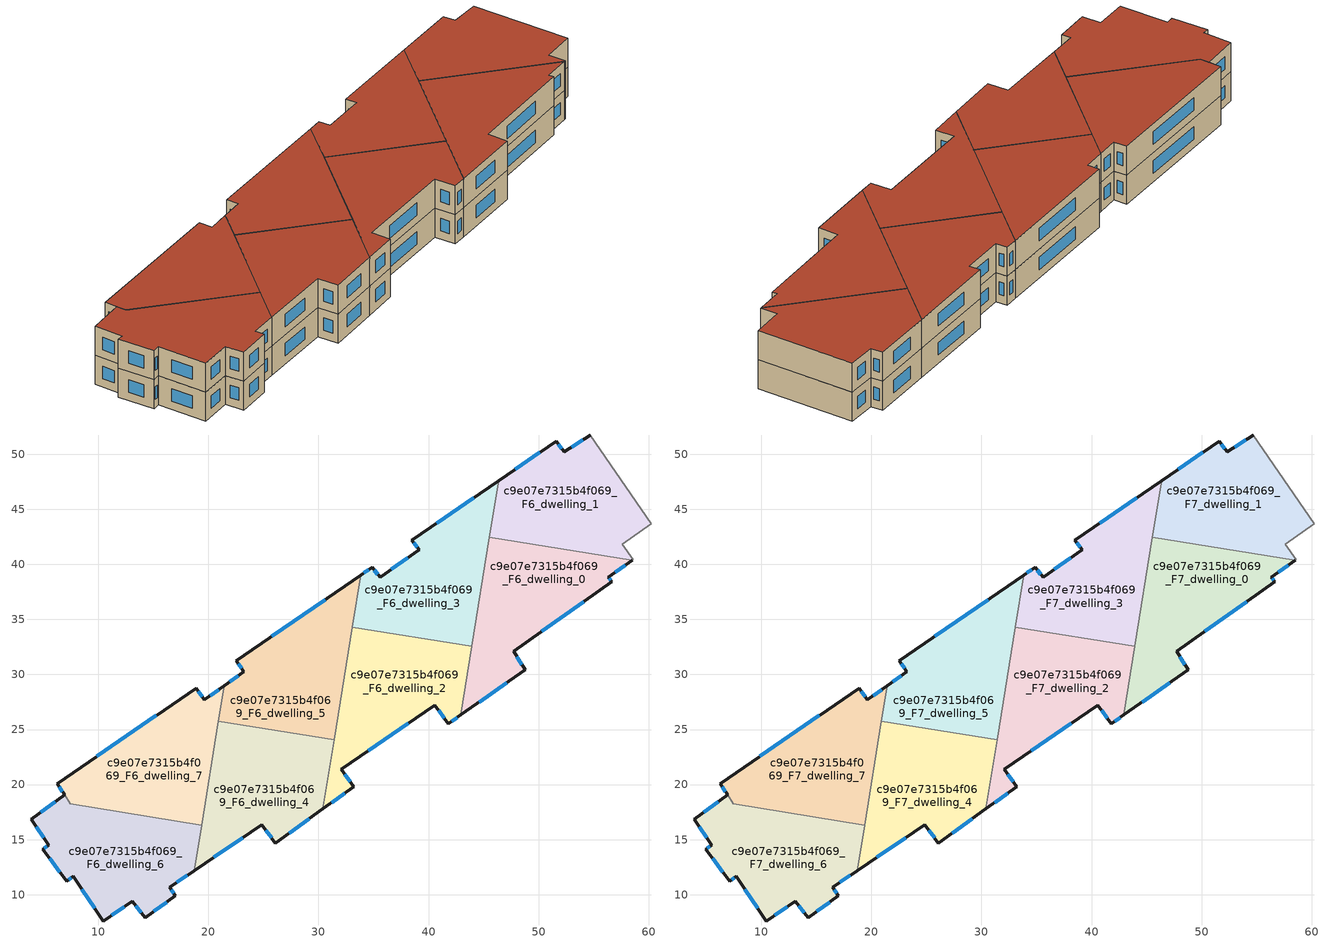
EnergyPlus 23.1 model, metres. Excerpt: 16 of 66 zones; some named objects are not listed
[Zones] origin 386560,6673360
c9e07e7315b4f069_F6_dwelling_0
 floor to c9e07e7315b4f069_F5_dwelling_0 (EU_floor_Construction): 58.48,40.37 56.33,38.84 56.64,38.44 47.72,32.11 48.79,30.41 42.92,26.32 45.53,42.46 z18
 wall outside (EU_wall_Construction): 42.92,26.32 48.79,30.41 47.72,32.11 56.64,38.44 56.33,38.84 58.48,40.37 z18:21
 wall to c9e07e7315b4f069_F6_dwelling_1 (EU_wall_Construction): 58.48,40.37 45.53,42.46 z18:21
 wall to c9e07e7315b4f069_F6_dwelling_3 (EU_wall_Construction): 45.53,42.46 43.93,32.54 z18:21
 wall to c9e07e7315b4f069_F6_dwelling_2 (EU_wall_Construction): 43.92,32.54 42.92,26.32 z18:21
 window (EU_Window_Construction): 48.48,30.89 48.03,31.62 / 44.6,27.49 47.11,29.24 / 56.95,39.28 57.87,39.93 / 56.55,38.55 56.42,38.72 / 50.27,33.91 54.09,36.63 z18.86:20.14
c9e07e7315b4f069_F6_dwelling_1
 floor to c9e07e7315b4f069_F5_dwelling_1 (EU_floor_Construction): 54.68,51.75 60.21,43.7 57.59,41.81 58.57,40.43 58.48,40.37 45.53,42.46 46.36,47.61 51.58,51.19 52.31,50.22 z18
 wall outside (EU_wall_Construction): 54.68,51.75 52.31,50.22 51.58,51.19 46.36,47.61 z18:21
 wall adiabatic (EU_wall_Construction): 58.48,40.37 58.57,40.43 57.59,41.81 60.21,43.7 54.68,51.75 z18:21
 wall to c9e07e7315b4f069_F6_dwelling_3 (EU_wall_Construction): 46.36,47.61 45.53,42.46 z18:21
 window (EU_Window_Construction): 50.09,50.17 47.85,48.63 / 52.1,50.49 51.79,50.91 / 54,51.31 52.99,50.65 z18.86:20.14
c9e07e7315b4f069_F6_dwelling_2
 floor to c9e07e7315b4f069_F5_dwelling_2 (EU_floor_Construction): 43.92,32.54 42.92,26.32 41.77,25.52 40.57,27.22 32.09,21.39 33.19,19.81 30.41,17.79 33.07,34.3 z18
 wall outside (EU_wall_Construction): 30.41,17.79 33.19,19.81 32.09,21.39 40.57,27.22 41.77,25.52 42.92,26.32 z18:21
 wall to c9e07e7315b4f069_F6_dwelling_3 (EU_wall_Construction): 43.92,32.54 33.07,34.3 z18:21
 wall to c9e07e7315b4f069_F6_dwelling_5 (EU_wall_Construction): 33.07,34.3 31.42,24.06 z18:21
 wall to c9e07e7315b4f069_F6_dwelling_4 (EU_wall_Construction): 31.42,24.06 30.41,17.79 z18:21
 window (EU_Window_Construction): 34.51,23.06 38.14,25.56 / 32.88,20.26 32.4,20.94 / 31.2,18.37 32.4,19.23 / 42.1,25.75 42.59,26.09 / 40.91,26.74 41.43,26.01 z18.86:20.14
c9e07e7315b4f069_F6_dwelling_3
 floor to c9e07e7315b4f069_F5_dwelling_3 (EU_floor_Construction): 46.36,47.61 43.92,32.54 33.07,34.3 33.84,39.02 34.87,39.73 35.6,38.84 39.14,41.32 38.47,42.2 z18
 wall outside (EU_wall_Construction): 46.36,47.61 38.47,42.2 39.14,41.32 35.6,38.84 34.87,39.73 33.84,39.02 z18:21
 wall to c9e07e7315b4f069_F6_dwelling_5 (EU_wall_Construction): 33.84,39.02 33.07,34.3 z18:21
 window (EU_Window_Construction): 44.1,46.06 40.72,43.74 / 34.58,39.53 34.13,39.22 / 35.39,39.1 35.08,39.48 / 38.13,40.61 36.61,39.55 / 38.66,41.95 38.95,41.57 z18.86:20.14
c9e07e7315b4f069_F6_dwelling_4
 floor to c9e07e7315b4f069_F5_dwelling_4 (EU_floor_Construction): 31.42,24.06 30.41,17.79 26.1,14.68 24.85,16.34 18.72,12.2 20.91,25.75 z18
 wall outside (EU_wall_Construction): 18.72,12.2 24.85,16.34 26.1,14.68 30.41,17.79 z18:21
 wall to c9e07e7315b4f069_F6_dwelling_5 (EU_wall_Construction): 31.42,24.06 20.91,25.75 z18:21
 wall to c9e07e7315b4f069_F6_dwelling_7 (EU_wall_Construction): 20.91,25.75 19.39,16.33 z18:21
 wall to c9e07e7315b4f069_F6_dwelling_6 (EU_wall_Construction): 19.39,16.33 18.72,12.2 z18:21
 window (EU_Window_Construction): 20.47,13.38 23.1,15.16 / 27.33,15.57 29.18,16.9 / 25.21,15.87 25.74,15.16 z18.86:20.14
c9e07e7315b4f069_F6_dwelling_5
 floor to c9e07e7315b4f069_F5_dwelling_5 (EU_floor_Construction): 33.84,39.02 31.42,24.06 20.91,25.75 21.43,28.97 23.23,30.26 22.53,31.25 z18
 wall outside (EU_wall_Construction): 33.84,39.02 22.53,31.25 23.23,30.26 21.43,28.97 z18:21
 wall to c9e07e7315b4f069_F6_dwelling_7 (EU_wall_Construction): 21.43,28.97 20.91,25.75 z18:21
 window (EU_Window_Construction): 22.72,29.89 21.95,29.34 / 22.73,30.97 23.03,30.54 / 30.61,36.8 25.76,33.47 z18.86:20.14
c9e07e7315b4f069_F6_dwelling_6
 floor to c9e07e7315b4f069_F5_dwelling_6 (EU_floor_Construction): 19.39,16.33 18.72,12.2 16.49,10.69 17,9.9 14.25,7.92 13.1,9.41 10.47,7.61 7.73,11.67 7.13,11.21 4.96,14.12 5.48,14.49 3.93,16.86 6.94,19.06 7.45,18.26 z18
 wall outside (EU_wall_Construction): 6.94,19.06 3.93,16.86 5.48,14.49 4.96,14.12 7.13,11.21 7.73,11.67 10.47,7.61 13.1,9.41 14.25,7.92 17,9.9 16.49,10.69 18.72,12.2 z18:21
 wall to c9e07e7315b4f069_F6_dwelling_7 (EU_wall_Construction): 19.39,16.33 7.45,18.26 6.94,19.06 z18:21
 window (EU_Window_Construction): 13.43,8.98 13.92,8.35 / 11.22,8.12 12.35,8.9 / 8.51,10.51 9.69,8.77 / 7.3,11.34 7.56,11.54 / 5.58,13.29 6.51,12.04 / 5.33,14.39 5.11,14.23 / 4.38,16.19 5.04,15.17 / 6.08,18.43 4.79,17.49 / 17.13,11.12 18.09,11.77 / 16.86,10.12 16.64,10.46 / 15.03,8.49 16.21,9.33 z18.86:20.14
c9e07e7315b4f069_F6_dwelling_7
 floor to c9e07e7315b4f069_F5_dwelling_7 (EU_floor_Construction): 21.43,28.97 19.39,16.33 7.45,18.26 6.28,20.09 18.89,28.76 19.65,27.69 z18
 wall outside (EU_wall_Construction): 21.43,28.97 19.65,27.69 18.89,28.76 6.28,20.09 6.94,19.06 z18:21
 window (EU_Window_Construction): 15.28,26.28 9.88,22.57 / 19.43,28 19.1,28.45 / 20.92,28.61 20.16,28.06 / 6.47,19.79 6.75,19.35 z18.86:20.14
c9e07e7315b4f069_F7_dwelling_0
 floor to c9e07e7315b4f069_F6_dwelling_0 (EU_floor_Construction): 58.48,40.37 56.33,38.84 56.64,38.44 47.72,32.11 48.79,30.41 42.92,26.32 45.53,42.46 z21
 wall outside (EU_wall_Construction): 42.92,26.32 48.79,30.41 47.72,32.11 56.64,38.44 56.33,38.84 58.48,40.37 z21:24
 wall to c9e07e7315b4f069_F7_dwelling_1 (EU_wall_Construction): 58.48,40.37 45.53,42.46 z21:24
 wall to c9e07e7315b4f069_F7_dwelling_3 (EU_wall_Construction): 45.53,42.46 43.93,32.54 z21:24
 wall to c9e07e7315b4f069_F7_dwelling_2 (EU_wall_Construction): 43.92,32.54 42.92,26.32 z21:24
 window (EU_Window_Construction): 48.48,30.89 48.03,31.62 / 44.6,27.49 47.11,29.24 / 56.95,39.28 57.87,39.93 / 56.55,38.55 56.42,38.72 / 50.27,33.91 54.09,36.63 z21.86:23.14
 roof outside (EU_roof_Construction): 48.79,30.41 47.72,32.11 56.64,38.44 56.33,38.84 58.48,40.37 45.53,42.46 42.92,26.32 z24
c9e07e7315b4f069_F7_dwelling_1
 floor to c9e07e7315b4f069_F6_dwelling_1 (EU_floor_Construction): 54.68,51.75 60.21,43.7 57.59,41.81 58.57,40.43 58.48,40.37 45.53,42.46 46.36,47.61 51.58,51.19 52.31,50.22 z21
 wall outside (EU_wall_Construction): 54.68,51.75 52.31,50.22 51.58,51.19 46.36,47.61 z21:24
 wall adiabatic (EU_wall_Construction): 58.48,40.37 58.57,40.43 57.59,41.81 60.21,43.7 54.68,51.75 z21:24
 wall to c9e07e7315b4f069_F7_dwelling_3 (EU_wall_Construction): 46.36,47.61 45.53,42.46 z21:24
 window (EU_Window_Construction): 50.09,50.17 47.85,48.63 / 52.1,50.49 51.79,50.91 / 54,51.31 52.99,50.65 z21.86:23.14
 roof outside (EU_roof_Construction): 58.57,40.43 57.59,41.81 60.21,43.7 54.68,51.75 52.31,50.22 51.58,51.19 46.36,47.61 45.53,42.46 58.48,40.37 z24
c9e07e7315b4f069_F7_dwelling_2
 floor to c9e07e7315b4f069_F6_dwelling_2 (EU_floor_Construction): 43.92,32.54 42.92,26.32 41.77,25.52 40.57,27.22 32.09,21.39 33.19,19.81 30.41,17.79 33.07,34.3 z21
 wall outside (EU_wall_Construction): 30.41,17.79 33.19,19.81 32.09,21.39 40.57,27.22 41.77,25.52 42.92,26.32 z21:24
 wall to c9e07e7315b4f069_F7_dwelling_3 (EU_wall_Construction): 43.92,32.54 33.07,34.3 z21:24
 wall to c9e07e7315b4f069_F7_dwelling_5 (EU_wall_Construction): 33.07,34.3 31.42,24.06 z21:24
 wall to c9e07e7315b4f069_F7_dwelling_4 (EU_wall_Construction): 31.42,24.06 30.41,17.79 z21:24
 window (EU_Window_Construction): 34.51,23.06 38.14,25.56 / 32.88,20.26 32.4,20.94 / 31.2,18.37 32.4,19.23 / 42.1,25.75 42.59,26.09 / 40.91,26.74 41.43,26.01 z21.86:23.14
 roof outside (EU_roof_Construction): 41.77,25.52 42.92,26.32 43.92,32.54 33.07,34.3 30.41,17.79 33.19,19.81 32.09,21.39 40.57,27.22 z24
c9e07e7315b4f069_F7_dwelling_3
 floor to c9e07e7315b4f069_F6_dwelling_3 (EU_floor_Construction): 46.36,47.61 43.92,32.54 33.07,34.3 33.84,39.02 34.87,39.73 35.6,38.84 39.14,41.32 38.47,42.2 z21
 wall outside (EU_wall_Construction): 46.36,47.61 38.47,42.2 39.14,41.32 35.6,38.84 34.87,39.73 33.84,39.02 z21:24
 wall to c9e07e7315b4f069_F7_dwelling_5 (EU_wall_Construction): 33.84,39.02 33.07,34.3 z21:24
 window (EU_Window_Construction): 44.1,46.06 40.72,43.74 / 34.58,39.53 34.13,39.22 / 35.39,39.1 35.08,39.48 / 38.13,40.61 36.61,39.55 / 38.66,41.95 38.95,41.57 z21.86:23.14
 roof outside (EU_roof_Construction): 43.92,32.54 46.36,47.61 38.47,42.2 39.14,41.32 35.6,38.84 34.87,39.73 33.84,39.02 33.07,34.3 z24
c9e07e7315b4f069_F7_dwelling_4
 floor to c9e07e7315b4f069_F6_dwelling_4 (EU_floor_Construction): 31.42,24.06 30.41,17.79 26.1,14.68 24.85,16.34 18.72,12.2 20.91,25.75 z21
 wall outside (EU_wall_Construction): 18.72,12.2 24.85,16.34 26.1,14.68 30.41,17.79 z21:24
 wall to c9e07e7315b4f069_F7_dwelling_5 (EU_wall_Construction): 31.42,24.06 20.91,25.75 z21:24
 wall to c9e07e7315b4f069_F7_dwelling_7 (EU_wall_Construction): 20.91,25.75 19.39,16.33 z21:24
 wall to c9e07e7315b4f069_F7_dwelling_6 (EU_wall_Construction): 19.39,16.33 18.72,12.2 z21:24
 window (EU_Window_Construction): 20.47,13.38 23.1,15.16 / 27.33,15.57 29.18,16.9 / 25.21,15.87 25.74,15.16 z21.86:23.14
 roof outside (EU_roof_Construction): 30.41,17.79 31.42,24.06 20.91,25.75 18.72,12.2 24.85,16.34 26.1,14.68 z24
c9e07e7315b4f069_F7_dwelling_5
 floor to c9e07e7315b4f069_F6_dwelling_5 (EU_floor_Construction): 33.84,39.02 31.42,24.06 20.91,25.75 21.43,28.97 23.23,30.26 22.53,31.25 z21
 wall outside (EU_wall_Construction): 33.84,39.02 22.53,31.25 23.23,30.26 21.43,28.97 z21:24
 wall to c9e07e7315b4f069_F7_dwelling_7 (EU_wall_Construction): 21.43,28.97 20.91,25.75 z21:24
 window (EU_Window_Construction): 22.72,29.89 21.95,29.34 / 22.73,30.97 23.03,30.54 / 30.61,36.8 25.76,33.47 z21.86:23.14
 roof outside (EU_roof_Construction): 31.42,24.06 33.84,39.02 22.53,31.25 23.23,30.26 21.43,28.97 20.91,25.75 z24
c9e07e7315b4f069_F7_dwelling_6
 floor to c9e07e7315b4f069_F6_dwelling_6 (EU_floor_Construction): 19.39,16.33 18.72,12.2 16.49,10.69 17,9.9 14.25,7.92 13.1,9.41 10.47,7.61 7.73,11.67 7.13,11.21 4.96,14.12 5.48,14.49 3.93,16.86 6.94,19.06 7.45,18.26 z21
 wall outside (EU_wall_Construction): 6.94,19.06 3.93,16.86 5.48,14.49 4.96,14.12 7.13,11.21 7.73,11.67 10.47,7.61 13.1,9.41 14.25,7.92 17,9.9 16.49,10.69 18.72,12.2 z21:24
 wall to c9e07e7315b4f069_F7_dwelling_7 (EU_wall_Construction): 19.39,16.33 7.45,18.26 6.94,19.06 z21:24
 window (EU_Window_Construction): 13.43,8.98 13.92,8.35 / 11.22,8.12 12.35,8.9 / 8.51,10.51 9.69,8.77 / 7.3,11.34 7.56,11.54 / 5.58,13.29 6.51,12.04 / 5.33,14.39 5.11,14.23 / 4.38,16.19 5.04,15.17 / 6.08,18.43 4.79,17.49 / 17.13,11.12 18.09,11.77 / 16.86,10.12 16.64,10.46 / 15.03,8.49 16.21,9.33 z21.86:23.14
 roof outside (EU_roof_Construction): 17,9.9 16.49,10.69 18.72,12.2 19.39,16.33 7.45,18.26 6.94,19.06 3.93,16.86 5.48,14.49 4.96,14.12 7.13,11.21 7.73,11.67 10.47,7.61 13.1,9.41 14.25,7.92 z24
c9e07e7315b4f069_F7_dwelling_7
 floor to c9e07e7315b4f069_F6_dwelling_7 (EU_floor_Construction): 21.43,28.97 19.39,16.33 7.45,18.26 6.28,20.09 18.89,28.76 19.65,27.69 z21
 wall outside (EU_wall_Construction): 21.43,28.97 19.65,27.69 18.89,28.76 6.28,20.09 6.94,19.06 z21:24
 window (EU_Window_Construction): 15.28,26.28 9.88,22.57 / 19.43,28 19.1,28.45 / 20.92,28.61 20.16,28.06 / 6.47,19.79 6.75,19.35 z21.86:23.14
 roof outside (EU_roof_Construction): 19.39,16.33 21.43,28.97 19.65,27.69 18.89,28.76 6.28,20.09 7.45,18.26 z24
[Building]
EU S2 Campaign: North Axis=0; Terrain=City; Solar Distribution=FullExterior
[Site:Location]
Helsinki-Vantaa.AP: Latitude=60.317; Longitude=24.963; Time Zone=2; Elevation=54.6
[SizingPeriod:WeatherFileDays]
AnnualSizingPeriod: Begin Month=1; Begin Day of Month=1; End Month=12; End Day of Month=31; Day of Week for Start Day=Monday; Use Weather File Daylight Saving Period=No; Use Weather File Rain and Snow Indicators=No
[MATERIAL]
EU_InternalMass_Material: Roughness=MediumRough; Thickness=0.1; Conductivity=1; Density=1800; Specific Heat=900; Thermal Absorptance=0.9; Solar Absorptance=0.7; Visible Absorptance=0.7
[MATERIAL:NOMASS] Roughness=MediumRough; Thermal Absorptance=0.9; Solar Absorptance=0.7; Visible Absorptance=0.7
Name | Thermal Resistance
EU_wall_NoMass | 2.6932
EU_roof_NoMass | 3.19818
EU_floor_NoMass | 2.22482
[WINDOWMATERIAL:SIMPLEGLAZINGSYSTEM]
EU_Window_SimpleGlazing: UFactor=2.14966; Solar Heat Gain Coefficient=0.7; Visible Transmittance=0.7
[CONSTRUCTION]
EU_wall_Construction: EU_wall_NoMass
EU_roof_Construction: EU_roof_NoMass
EU_floor_Construction: EU_floor_NoMass
EU_Window_Construction: EU_Window_SimpleGlazing
EU_InternalMass_Construction: EU_InternalMass_Material
[ZONE] Type=1; Multiplier=1; Ceiling Height=autocalculate; Floor Area=autocalculate; Part of Total Floor Area=Yes
Name | Volume
c9e07e7315b4f069_F6_dwelling_0; c9e07e7315b4f069_F7_dwelling_0 | 315.837
c9e07e7315b4f069_F6_dwelling_1; c9e07e7315b4f069_F7_dwelling_1 | 315.835
c9e07e7315b4f069_F6_dwelling_2; c9e07e7315b4f069_F7_dwelling_2 | 315.858
c9e07e7315b4f069_F6_dwelling_3; c9e07e7315b4f069_F7_dwelling_3 | 315.848
c9e07e7315b4f069_F6_dwelling_4; c9e07e7315b4f069_F7_dwelling_4 | 315.817
c9e07e7315b4f069_F6_dwelling_5; c9e07e7315b4f069_F7_dwelling_5 | 315.85
c9e07e7315b4f069_F6_dwelling_6; c9e07e7315b4f069_F7_dwelling_6 | 317.251
c9e07e7315b4f069_F6_dwelling_7; c9e07e7315b4f069_F7_dwelling_7 | 314.427
[INTERNALMASS] Construction=EU_InternalMass_Construction
Name | Zone or ZoneList | Surface Area
c9e07e7315b4f069_F6_dwelling_0_EU_InternalMass | c9e07e7315b4f069_F6_dwelling_0 | 105.279
c9e07e7315b4f069_F6_dwelling_1_EU_InternalMass | c9e07e7315b4f069_F6_dwelling_1 | 105.279
c9e07e7315b4f069_F6_dwelling_2_EU_InternalMass | c9e07e7315b4f069_F6_dwelling_2 | 105.286
c9e07e7315b4f069_F6_dwelling_3_EU_InternalMass | c9e07e7315b4f069_F6_dwelling_3 | 105.283
c9e07e7315b4f069_F6_dwelling_4_EU_InternalMass | c9e07e7315b4f069_F6_dwelling_4 | 105.272
c9e07e7315b4f069_F6_dwelling_5_EU_InternalMass | c9e07e7315b4f069_F6_dwelling_5 | 105.284
c9e07e7315b4f069_F6_dwelling_6_EU_InternalMass | c9e07e7315b4f069_F6_dwelling_6 | 105.751
c9e07e7315b4f069_F6_dwelling_7_EU_InternalMass | c9e07e7315b4f069_F6_dwelling_7 | 104.81
c9e07e7315b4f069_F7_dwelling_0_EU_InternalMass | c9e07e7315b4f069_F7_dwelling_0 | 105.279
c9e07e7315b4f069_F7_dwelling_1_EU_InternalMass | c9e07e7315b4f069_F7_dwelling_1 | 105.279
c9e07e7315b4f069_F7_dwelling_2_EU_InternalMass | c9e07e7315b4f069_F7_dwelling_2 | 105.286
c9e07e7315b4f069_F7_dwelling_3_EU_InternalMass | c9e07e7315b4f069_F7_dwelling_3 | 105.283
c9e07e7315b4f069_F7_dwelling_4_EU_InternalMass | c9e07e7315b4f069_F7_dwelling_4 | 105.272
c9e07e7315b4f069_F7_dwelling_5_EU_InternalMass | c9e07e7315b4f069_F7_dwelling_5 | 105.284
c9e07e7315b4f069_F7_dwelling_6_EU_InternalMass | c9e07e7315b4f069_F7_dwelling_6 | 105.751
c9e07e7315b4f069_F7_dwelling_7_EU_InternalMass | c9e07e7315b4f069_F7_dwelling_7 | 104.81
[OTHEREQUIPMENT] Fuel Type=Electricity; Design Level Calculation Method=Watts/Area; Power per Zone Floor Area=1; Fraction Latent=0; Fraction Radiant=0; Fraction Lost=0; Carbon Dioxide Generation Rate=0; EndUse Subcategory=EU_Step8_InternalGains
Name | Zone or ZoneList or Space or SpaceList | Schedule
EU_Step8_InternalGain_c9e07e7315b4f069_F6_dwelling_0_f000 | c9e07e7315b4f069_F6_dwelling_0 | EU_Step8_GainSchedule_c9e07e7315b4f069_F6_dwelling_0_f000
EU_Step8_InternalGain_c9e07e7315b4f069_F6_dwelling_1_f000 | c9e07e7315b4f069_F6_dwelling_1 | EU_Step8_GainSchedule_c9e07e7315b4f069_F6_dwelling_1_f000
EU_Step8_InternalGain_c9e07e7315b4f069_F6_dwelling_2_f000 | c9e07e7315b4f069_F6_dwelling_2 | EU_Step8_GainSchedule_c9e07e7315b4f069_F6_dwelling_2_f000
EU_Step8_InternalGain_c9e07e7315b4f069_F6_dwelling_3_f000 | c9e07e7315b4f069_F6_dwelling_3 | EU_Step8_GainSchedule_c9e07e7315b4f069_F6_dwelling_3_f000
EU_Step8_InternalGain_c9e07e7315b4f069_F6_dwelling_4_f000 | c9e07e7315b4f069_F6_dwelling_4 | EU_Step8_GainSchedule_c9e07e7315b4f069_F6_dwelling_4_f000
EU_Step8_InternalGain_c9e07e7315b4f069_F6_dwelling_5_f000 | c9e07e7315b4f069_F6_dwelling_5 | EU_Step8_GainSchedule_c9e07e7315b4f069_F6_dwelling_5_f000
EU_Step8_InternalGain_c9e07e7315b4f069_F6_dwelling_6_f000 | c9e07e7315b4f069_F6_dwelling_6 | EU_Step8_GainSchedule_c9e07e7315b4f069_F6_dwelling_6_f000
EU_Step8_InternalGain_c9e07e7315b4f069_F6_dwelling_7_f000 | c9e07e7315b4f069_F6_dwelling_7 | EU_Step8_GainSchedule_c9e07e7315b4f069_F6_dwelling_7_f000
EU_Step8_InternalGain_c9e07e7315b4f069_F7_dwelling_0_f000 | c9e07e7315b4f069_F7_dwelling_0 | EU_Step8_GainSchedule_c9e07e7315b4f069_F7_dwelling_0_f000
EU_Step8_InternalGain_c9e07e7315b4f069_F7_dwelling_1_f000 | c9e07e7315b4f069_F7_dwelling_1 | EU_Step8_GainSchedule_c9e07e7315b4f069_F7_dwelling_1_f000
EU_Step8_InternalGain_c9e07e7315b4f069_F7_dwelling_2_f000 | c9e07e7315b4f069_F7_dwelling_2 | EU_Step8_GainSchedule_c9e07e7315b4f069_F7_dwelling_2_f000
EU_Step8_InternalGain_c9e07e7315b4f069_F7_dwelling_3_f000 | c9e07e7315b4f069_F7_dwelling_3 | EU_Step8_GainSchedule_c9e07e7315b4f069_F7_dwelling_3_f000
EU_Step8_InternalGain_c9e07e7315b4f069_F7_dwelling_4_f000 | c9e07e7315b4f069_F7_dwelling_4 | EU_Step8_GainSchedule_c9e07e7315b4f069_F7_dwelling_4_f000
EU_Step8_InternalGain_c9e07e7315b4f069_F7_dwelling_5_f000 | c9e07e7315b4f069_F7_dwelling_5 | EU_Step8_GainSchedule_c9e07e7315b4f069_F7_dwelling_5_f000
EU_Step8_InternalGain_c9e07e7315b4f069_F7_dwelling_6_f000 | c9e07e7315b4f069_F7_dwelling_6 | EU_Step8_GainSchedule_c9e07e7315b4f069_F7_dwelling_6_f000
EU_Step8_InternalGain_c9e07e7315b4f069_F7_dwelling_7_f000 | c9e07e7315b4f069_F7_dwelling_7 | EU_Step8_GainSchedule_c9e07e7315b4f069_F7_dwelling_7_f000
[ZONEVENTILATION:DESIGNFLOWRATE] Schedule=EU_AlwaysOn; Design Flow Rate Calculation Method=AirChanges/Hour; Air Changes per Hour=0.586271; Ventilation Type=Natural; Fan Pressure Rise=0; Fan Total Efficiency=1; Constant Term Coefficient=1; Temperature Term Coefficient=0; Velocity Term Coefficient=0; Velocity Squared Term Coefficient=0; Minimum Indoor Temperature=-100; Maximum Indoor Temperature=100; Delta Temperature=-100; Minimum Outdoor Temperature=-100; Maximum Outdoor Temperature=100; Maximum Wind Speed=40
Name | Zone or ZoneList or Space or SpaceList
EU_ConstantAir_c9e07e7315b4f069_F6_dwelling_0 | c9e07e7315b4f069_F6_dwelling_0
EU_ConstantAir_c9e07e7315b4f069_F6_dwelling_1 | c9e07e7315b4f069_F6_dwelling_1
EU_ConstantAir_c9e07e7315b4f069_F6_dwelling_2 | c9e07e7315b4f069_F6_dwelling_2
EU_ConstantAir_c9e07e7315b4f069_F6_dwelling_3 | c9e07e7315b4f069_F6_dwelling_3
EU_ConstantAir_c9e07e7315b4f069_F6_dwelling_4 | c9e07e7315b4f069_F6_dwelling_4
EU_ConstantAir_c9e07e7315b4f069_F6_dwelling_5 | c9e07e7315b4f069_F6_dwelling_5
EU_ConstantAir_c9e07e7315b4f069_F6_dwelling_6 | c9e07e7315b4f069_F6_dwelling_6
EU_ConstantAir_c9e07e7315b4f069_F6_dwelling_7 | c9e07e7315b4f069_F6_dwelling_7
EU_ConstantAir_c9e07e7315b4f069_F7_dwelling_0 | c9e07e7315b4f069_F7_dwelling_0
EU_ConstantAir_c9e07e7315b4f069_F7_dwelling_1 | c9e07e7315b4f069_F7_dwelling_1
EU_ConstantAir_c9e07e7315b4f069_F7_dwelling_2 | c9e07e7315b4f069_F7_dwelling_2
EU_ConstantAir_c9e07e7315b4f069_F7_dwelling_3 | c9e07e7315b4f069_F7_dwelling_3
EU_ConstantAir_c9e07e7315b4f069_F7_dwelling_4 | c9e07e7315b4f069_F7_dwelling_4
EU_ConstantAir_c9e07e7315b4f069_F7_dwelling_5 | c9e07e7315b4f069_F7_dwelling_5
EU_ConstantAir_c9e07e7315b4f069_F7_dwelling_6 | c9e07e7315b4f069_F7_dwelling_6
EU_ConstantAir_c9e07e7315b4f069_F7_dwelling_7 | c9e07e7315b4f069_F7_dwelling_7
[HVACTEMPLATE:ZONE:IDEALLOADSAIRSYSTEM] System Availability Schedule=EU_AlwaysOn; Maximum Heating Supply Air Temperature=50; Minimum Cooling Supply Air Temperature=13; Maximum Heating Supply Air Humidity Ratio=0.0156; Minimum Cooling Supply Air Humidity Ratio=0.0077; Heating Limit=NoLimit; Cooling Limit=NoLimit; Heating Availability Schedule=EU_AlwaysOn; Cooling Availability Schedule=EU_CoolingOff; Dehumidification Control Type=ConstantSensibleHeatRatio; Cooling Sensible Heat Ratio=0.7; Dehumidification Setpoint=60; Humidification Control Type=None; Humidification Setpoint=30; Outdoor Air Method=None; Outdoor Air Flow Rate per Person=0.00944; Outdoor Air Flow Rate per Zone Floor Area=0; Outdoor Air Flow Rate per Zone=0; Demand Controlled Ventilation Type=None; Outdoor Air Economizer Type=NoEconomizer; Heat Recovery Type=None; Sensible Heat Recovery Effectiveness=0.7; Latent Heat Recovery Effectiveness=0.65
Name | Template Thermostat
c9e07e7315b4f069_F6_dwelling_0 | EU_HeatOnly_c9e07e7315b4f069_F6_dwelling_0
c9e07e7315b4f069_F6_dwelling_1 | EU_HeatOnly_c9e07e7315b4f069_F6_dwelling_1
c9e07e7315b4f069_F6_dwelling_2 | EU_HeatOnly_c9e07e7315b4f069_F6_dwelling_2
c9e07e7315b4f069_F6_dwelling_3 | EU_HeatOnly_c9e07e7315b4f069_F6_dwelling_3
c9e07e7315b4f069_F6_dwelling_4 | EU_HeatOnly_c9e07e7315b4f069_F6_dwelling_4
c9e07e7315b4f069_F6_dwelling_5 | EU_HeatOnly_c9e07e7315b4f069_F6_dwelling_5
c9e07e7315b4f069_F6_dwelling_6 | EU_HeatOnly_c9e07e7315b4f069_F6_dwelling_6
c9e07e7315b4f069_F6_dwelling_7 | EU_HeatOnly_c9e07e7315b4f069_F6_dwelling_7
c9e07e7315b4f069_F7_dwelling_0 | EU_HeatOnly_c9e07e7315b4f069_F7_dwelling_0
c9e07e7315b4f069_F7_dwelling_1 | EU_HeatOnly_c9e07e7315b4f069_F7_dwelling_1
c9e07e7315b4f069_F7_dwelling_2 | EU_HeatOnly_c9e07e7315b4f069_F7_dwelling_2
c9e07e7315b4f069_F7_dwelling_3 | EU_HeatOnly_c9e07e7315b4f069_F7_dwelling_3
c9e07e7315b4f069_F7_dwelling_4 | EU_HeatOnly_c9e07e7315b4f069_F7_dwelling_4
c9e07e7315b4f069_F7_dwelling_5 | EU_HeatOnly_c9e07e7315b4f069_F7_dwelling_5
c9e07e7315b4f069_F7_dwelling_6 | EU_HeatOnly_c9e07e7315b4f069_F7_dwelling_6
c9e07e7315b4f069_F7_dwelling_7 | EU_HeatOnly_c9e07e7315b4f069_F7_dwelling_7
[SIZING:ZONE] Zone Cooling Design Supply Air Temperature Input Method=SupplyAirTemperature; Zone Cooling Design Supply Air Temperature=13; Zone Heating Design Supply Air Temperature Input Method=SupplyAirTemperature; Zone Heating Design Supply Air Temperature=50; Zone Cooling Design Supply Air Humidity Ratio=0.008; Zone Heating Design Supply Air Humidity Ratio=0.008; Cooling Design Air Flow Method=DesignDay; Cooling Design Air Flow Rate=0; Cooling Minimum Air Flow per Zone Floor Area=0.000762; Cooling Minimum Air Flow=0; Cooling Minimum Air Flow Fraction=0.2; Heating Design Air Flow Method=DesignDay; Heating Design Air Flow Rate=0; Heating Maximum Air Flow per Zone Floor Area=0.002032; Heating Maximum Air Flow=0.141576; Heating Maximum Air Flow Fraction=0.3; Account for Dedicated Outdoor Air System=No; Dedicated Outdoor Air System Control Strategy=NeutralSupplyAir; Dedicated Outdoor Air Low Setpoint Temperature for Design=autosize; Dedicated Outdoor Air High Setpoint Temperature for Design=autosize; Zone Load Sizing Method=Sensible Load Only No Latent Load; Zone Latent Cooling Design Supply Air Humidity Ratio Input Method=HumidityRatioDifference; Zone Cooling Design Supply Air Humidity Ratio Difference=0.005; Zone Latent Heating Design Supply Air Humidity Ratio Input Method=HumidityRatioDifference; Zone Humidification Design Supply Air Humidity Ratio Difference=0.005
c9e07e7315b4f069_F6_dwelling_0; c9e07e7315b4f069_F6_dwelling_1; c9e07e7315b4f069_F6_dwelling_2; c9e07e7315b4f069_F6_dwelling_3; c9e07e7315b4f069_F6_dwelling_4; c9e07e7315b4f069_F6_dwelling_5; c9e07e7315b4f069_F6_dwelling_6; c9e07e7315b4f069_F6_dwelling_7; c9e07e7315b4f069_F7_dwelling_0; c9e07e7315b4f069_F7_dwelling_1; c9e07e7315b4f069_F7_dwelling_2; c9e07e7315b4f069_F7_dwelling_3; c9e07e7315b4f069_F7_dwelling_4; c9e07e7315b4f069_F7_dwelling_5; c9e07e7315b4f069_F7_dwelling_6; c9e07e7315b4f069_F7_dwelling_7
[SCHEDULE:CONSTANT]
Name | Hourly Value
EU_AlwaysOn | 1
EU_CoolingOff | 0
[SCHEDULE:FILE] Column Number=1; Rows to Skip at Top=0; Number of Hours of Data=8760; Column Separator=Comma; Interpolate to Timestep=No; Minutes per Item=60; Adjust Schedule for Daylight Savings=Yes
Name | File
EU_Step8_GainSchedule_c9e07e7315b4f069_F6_dwelling_0_f000 | ../../schedules/c9e07e7315b4f069/c9e07e7315b4f069_F6_dwelling_0_f000_gain.csv
EU_Step8_GainSchedule_c9e07e7315b4f069_F6_dwelling_1_f000 | ../../schedules/c9e07e7315b4f069/c9e07e7315b4f069_F6_dwelling_1_f000_gain.csv
EU_Step8_GainSchedule_c9e07e7315b4f069_F6_dwelling_2_f000 | ../../schedules/c9e07e7315b4f069/c9e07e7315b4f069_F6_dwelling_2_f000_gain.csv
EU_Step8_GainSchedule_c9e07e7315b4f069_F6_dwelling_3_f000 | ../../schedules/c9e07e7315b4f069/c9e07e7315b4f069_F6_dwelling_3_f000_gain.csv
EU_Step8_GainSchedule_c9e07e7315b4f069_F6_dwelling_4_f000 | ../../schedules/c9e07e7315b4f069/c9e07e7315b4f069_F6_dwelling_4_f000_gain.csv
EU_Step8_GainSchedule_c9e07e7315b4f069_F6_dwelling_5_f000 | ../../schedules/c9e07e7315b4f069/c9e07e7315b4f069_F6_dwelling_5_f000_gain.csv
EU_Step8_GainSchedule_c9e07e7315b4f069_F6_dwelling_6_f000 | ../../schedules/c9e07e7315b4f069/c9e07e7315b4f069_F6_dwelling_6_f000_gain.csv
EU_Step8_GainSchedule_c9e07e7315b4f069_F6_dwelling_7_f000 | ../../schedules/c9e07e7315b4f069/c9e07e7315b4f069_F6_dwelling_7_f000_gain.csv
EU_Step8_GainSchedule_c9e07e7315b4f069_F7_dwelling_0_f000 | ../../schedules/c9e07e7315b4f069/c9e07e7315b4f069_F7_dwelling_0_f000_gain.csv
EU_Step8_GainSchedule_c9e07e7315b4f069_F7_dwelling_1_f000 | ../../schedules/c9e07e7315b4f069/c9e07e7315b4f069_F7_dwelling_1_f000_gain.csv
EU_Step8_GainSchedule_c9e07e7315b4f069_F7_dwelling_2_f000 | ../../schedules/c9e07e7315b4f069/c9e07e7315b4f069_F7_dwelling_2_f000_gain.csv
EU_Step8_GainSchedule_c9e07e7315b4f069_F7_dwelling_3_f000 | ../../schedules/c9e07e7315b4f069/c9e07e7315b4f069_F7_dwelling_3_f000_gain.csv
EU_Step8_GainSchedule_c9e07e7315b4f069_F7_dwelling_4_f000 | ../../schedules/c9e07e7315b4f069/c9e07e7315b4f069_F7_dwelling_4_f000_gain.csv
EU_Step8_GainSchedule_c9e07e7315b4f069_F7_dwelling_5_f000 | ../../schedules/c9e07e7315b4f069/c9e07e7315b4f069_F7_dwelling_5_f000_gain.csv
EU_Step8_GainSchedule_c9e07e7315b4f069_F7_dwelling_6_f000 | ../../schedules/c9e07e7315b4f069/c9e07e7315b4f069_F7_dwelling_6_f000_gain.csv
EU_Step8_GainSchedule_c9e07e7315b4f069_F7_dwelling_7_f000 | ../../schedules/c9e07e7315b4f069/c9e07e7315b4f069_F7_dwelling_7_f000_gain.csv
